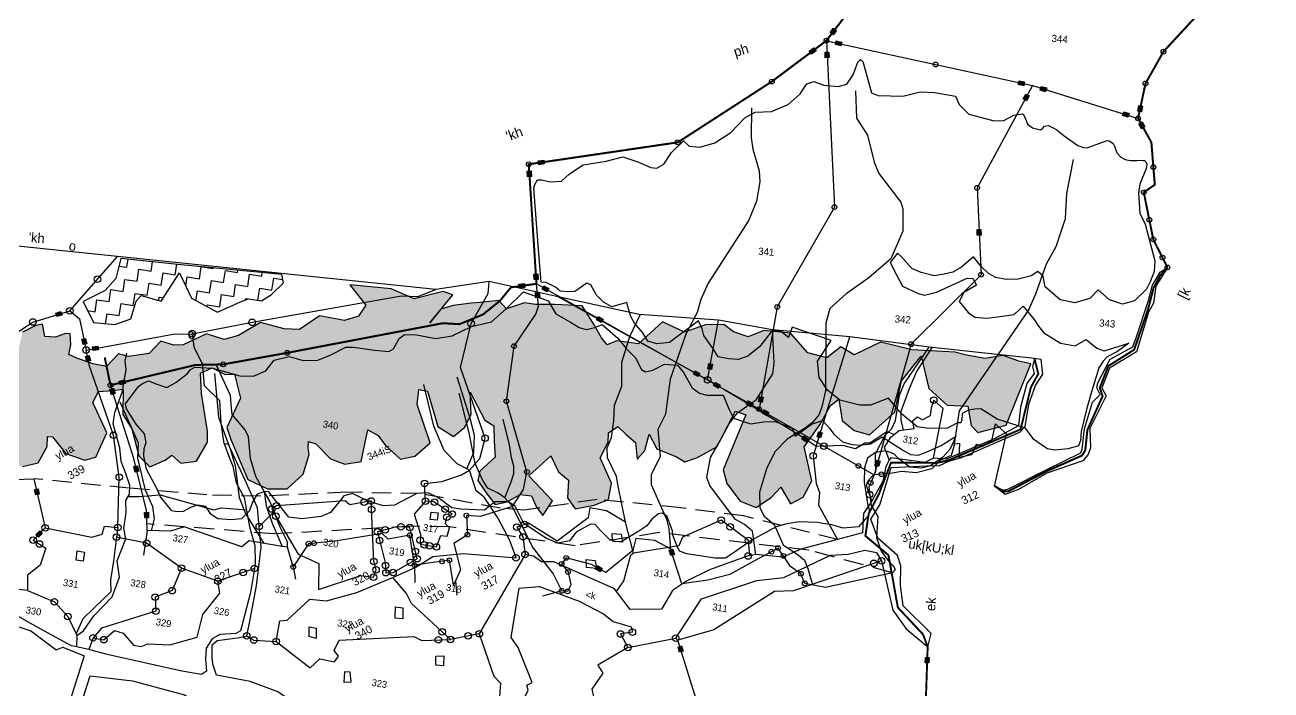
# Model space of a CAD drawing. Header units: metres. Extents: x 317818 to 324787, y 1863824 to 1868617.
# Drawn here: x 322096 to 323773, y 1865252 to 1866147 of the extents above; entities that cross this region are included whole.
import ezdxf

# ---------------------------------------------------------------- set-up
doc = ezdxf.new("R2010")
doc.units = ezdxf.units.M
for name, pattern in [('DASHDOT', [1, 0.5, -0.25, 0, -0.25]), ('DASHED', [0.75, 0.5, -0.25]), ('DIVIDE', [1.25, 0.5, -0.25, 0, -0.25, 0, -0.25])]:
    doc.linetypes.add(name, pattern=pattern)
for name, color, linetype in [('LINE_FOOTPATH', 1, 'DASHED'), ('LINE_WATER', 4, 'Continuous'), ('OFF', 1, 'Continuous'), ('OTHERS', 1, 'Continuous'), ('POLY_HATCH', 12, 'Continuous'), ('POLY_PARCEL', 6, 'Continuous'), ('POLY_WATER', 4, 'Continuous'), ('SYM_STONE', 1, 'Continuous'), ('TEXT_MAPIN', 7, 'Continuous'), ('TEXT_MAPOUT', 7, 'Continuous'), ('TEXT_PARCEL', 7, 'Continuous'), ('V_BOUND_LINE', 7, 'Continuous'), ('V_BOUND_STREAM_LINE', 7, 'DASHDOT'), ('V_DIVIDE_LINE', 7, 'DIVIDE')]:
    doc.layers.add(name, color=color, linetype=linetype)
doc.styles.add('TEXT_MAP', font='')
doc.styles.get('TEXT_MAP').set_extended_font_data('Kruti Dev 050')
pattern_1 = [(0, (0, 0), (3.175, 3.175), [3.175, -3.175]), (90, (3.175, 0), (-3.175, 3.175), [3.175, -3.175])]

# ---------------------------------------------------------------- blocks, each defined once
blk = doc.blocks.new('STONESQUAREFILLED')
blk.add_hatch(color=256).paths.add_polyline_path([(0.7, -0.48), (0.7, 0.48), (-0.7, 0.48), (-0.7, -0.48)])
blk.add_lwpolyline([(-0.7, 0.48), (0.7, 0.48), (0.7, -0.48), (-0.7, -0.48)], close=True)
blk = doc.blocks.new('STONE')
blk.add_circle((0, 0), 0.851)
blk = doc.blocks.new('222')
at = {"layer": 'LINE_FOOTPATH', "ltscale": 10}
blk.add_lwpolyline([(431.09, 51.97), (409.82, 56.07), (372.23, 57.69), (351.48, 52.87), (319.93, 55.25), (310.42, 54.74), (276.28, 50.28), (244.39, 50.49)], dxfattribs=at)
at = {"layer": 'LINE_WATER'}
for points in [[(413, 171.37), (413.78, 164.59), (416.79, 160.54), (419.01, 153.96), (420.31, 151.16), (426.32, 144.44), (426.98, 142.81), (427.37, 137.27), (424.89, 130.16), (419.79, 125.01), (414.44, 120.65), (410.65, 116.67), (409.86, 112.95), (411.03, 96.05), (410.39, 92.02), (409.91, 90.07), (408.38, 87.93), (406.67, 86.36), (402.37, 83.36), (399.51, 79.98), (397.79, 75.55), (396.46, 69.6), (396.84, 65.84), (397.99, 63.79), (400.75, 61.84), (403.33, 56.93), (407.34, 54.6), (408.96, 53.5), (409.91, 51.45), (411.35, 47.48)], [(387.39, 165.21), (387.84, 157.75), (388.49, 154.95), (390.5, 149.63), (390.81, 146.93), (390.35, 142.07), (388.8, 137.21), (379.84, 120.78), (378.29, 116.54), (377.67, 113.22), (375.2, 107.59), (372.11, 96.1), (371.65, 88.62), (371.65, 87.31), (369.95, 83.37), (371.03, 76.66), (369.18, 71.96), (369.33, 69.57), (373.81, 61.16), (374.58, 58.93), (375.37, 53.86)], [(444.18, 85.17), (444.8, 93.56), (460.16, 119.8), (461.72, 124.09), (463.8, 131.75), (465.89, 136.3), (467.71, 143.45), (467.56, 149.64), (468.59, 158.24)], [(335.22, 61.53), (337.58, 65.92), (338.15, 70.39), (331.72, 87.61), (332.62, 101.5), (337.5, 109.82), (337.99, 111.9), (337.06, 117.43)], [(273.06, 60.65), (270.71, 64.27), (268.98, 68.65), (268.16, 74), (267.14, 75.68), (263.67, 79.3), (263.36, 80.88), (262.85, 83.99), (258.75, 91.44)], [(258.46, 89.13), (260.3, 78.33), (263.87, 70.43), (265.3, 66.51), (266.94, 58.72), (268.77, 54.89), (273.9, 47.74)], [(333.12, 63.56), (331.33, 64.59), (328.7, 65.62), (327.32, 67.45), (325.11, 71.55), (323.04, 79.09), (319.8, 88.74)], [(335.22, 61.53), (333.12, 63.56), (334.37, 67.62), (334.92, 69.79), (334.78, 71.62), (334.02, 73.58), (333.33, 76.79), (331.26, 83.09)], [(245.71, 48.84), (246.19, 51.86), (245.56, 54.78), (243.42, 58.82), (240.97, 66.68), (240.82, 70.41), (235.47, 80.25)]]:
    blk.add_lwpolyline(points, dxfattribs=at)
at = {"layer": 'OFF'}
blk.add_lwpolyline([(457.71, 73.57), (454.9, 75.45)], dxfattribs=at)
at = {"layer": 'POLY_HATCH'}
for points in [[(445.35, 90.58), (444.56, 90.52), (441.94, 88.95), (436.87, 88.6), (434.59, 88.78), (432.84, 90), (430.4, 91.75), (426.9, 95.42), (422.53, 93.32), (419.9, 93.15), (414.83, 94.02), (411.51, 96.29), (409.23, 99.26), (408.53, 103.28), (411.51, 108.7), (401.54, 111.33), (400.84, 108.7), (398.74, 110.1), (396.64, 110.1), (393.84, 105.91), (391.04, 103.28), (388.77, 102.24), (386.32, 102.24), (383.7, 102.59), (382.3, 104.51), (379.68, 107.65), (379.15, 109.23), (378.1, 111.15), (371.28, 105.21), (368.13, 104.68), (365.86, 105.21), (364.46, 107.13), (362.19, 109.4), (361.14, 110.98), (360.26, 113.42), (359.91, 114.47), (356.24, 113.07), (354.14, 114.12), (352.22, 115.7), (350.64, 118.14), (349.59, 118.49), (346.79, 116.22), (345.05, 116.04), (343.12, 116.04), (341.9, 116.92), (339.45, 117.97), (338.21, 117.95), (336.94, 126.09), (334.61, 141.22), (334.82, 142.17), (335.45, 143.34), (336.51, 143.44), (338.63, 143.13), (341.39, 143.44), (343.3, 145.45), (346.48, 147.89), (352.2, 149.26), (356.23, 150.64), (360.04, 149.68), (363.43, 148.52), (364.92, 148.42), (366.61, 149.58), (368.31, 152.65), (371.06, 155.71), (372.55, 154.55), (375.3, 154.44), (378.91, 155.82), (382.72, 158.68), (385.9, 162.59), (388.44, 164.18), (392.47, 164.71), (396.5, 166.72), (399.25, 169.57), (400.74, 172.22), (402.43, 172.96), (404.98, 172.22), (408.58, 172.11), (410.7, 172.85), (412.18, 175.28), (413.03, 178.56), (413.67, 179.3), (414.3, 178.78), (415.57, 175.28), (417.06, 171.16), (418.75, 170.63), (424.9, 170.95), (429.14, 172.32), (432.74, 172.43), (438.04, 171.9), (439.1, 169.89), (441.64, 167.67), (447.79, 166.5), (450.33, 166.61), (452.88, 168.2), (455, 168.73), (455.31, 168.56), (455.91, 167.5), (456.52, 166.24), (457.83, 165.39), (459.85, 165.03), (460.35, 165.54), (460.75, 166.04), (461.06, 166.14), (461.76, 166.24), (462.57, 165.94), (463.88, 165.33), (465.8, 164.03), (469.43, 161.81), (470.84, 161.41), (471.75, 161.41), (473.36, 162.11), (476.39, 163.52), (476.79, 163.62), (477.29, 163.52), (478.2, 163.02), (478.61, 162.31), (479.31, 160.7), (480.32, 159.7), (481.33, 159.29), (481.83, 159.19), (482.84, 159.09), (483.35, 159.09), (484.45, 159.19), (485.26, 159.29), (485.97, 159.29), (486.27, 159.29), (486.67, 158.99), (486.98, 158.49), (486.88, 157.38), (485.58, 153.38), (485.39, 151.1), (486.15, 146.15), (487.68, 143.49), (490.73, 134.54), (490.73, 131.88), (489.96, 129.21), (489.2, 127.31), (486.42, 124.14), (483.44, 123.09), (480.12, 123.96), (477.15, 126.24), (475.22, 123.96), (471.55, 122.57), (467.88, 123.09), (463.86, 126.06), (463.16, 128.68), (461.76, 129.73), (460.18, 128.51), (457.03, 127.46), (454.06, 127.11), (451.44, 127.46), (449.51, 128.33), (447.59, 129.91), (445.49, 132.18), (442.69, 129.38), (440.59, 127.98), (438.5, 127.29), (436.05, 126.76), (432.72, 127.29), (430.28, 128.16), (427.65, 130.78), (426.43, 131.66), (424.85, 129.21), (426.6, 126.24), (428.35, 123.61), (432.37, 122.04), (433.95, 121.69), (436.92, 122.74), (444.27, 126.76), (445.67, 126.76), (446.72, 125.19), (443.74, 123.09), (442.69, 120.82), (445.14, 118.2), (446.89, 117.15), (449.86, 117.15), (452.66, 117.67), (456.69, 118.55), (458.78, 120.82), (461.76, 117.67), (462.98, 116.1), (464.38, 114.53), (468.75, 112.25), (472.43, 111.9), (475.05, 113.65), (477.85, 111.73), (479.77, 111.2), (485.77, 113.5), (483.1, 111.21), (480.62, 109.69), (479.67, 108.55), (478.72, 106.84), (477.38, 100.94), (476.43, 96.18), (475.48, 90.66), (475.48, 88.38), (475.09, 87.05), (472.62, 86.1), (469.18, 85.53), (467.47, 85.72), (466.71, 86.1), (463.85, 87.81), (461.56, 90.47), (454.32, 92.18), (450.12, 94.47), (448.6, 94.28), (447.07, 93.9), (445.55, 92.95), (445.55, 91.23)], [(444.29, 87.05), (443.83, 85.53), (443.15, 83.72), (441.44, 81.62), (438.58, 79.34), (436.29, 78.58), (433.43, 78.58), (430.57, 80.48), (429.24, 81.62), (427.14, 82.19), (424.66, 81.62), (422.76, 80.1), (422.19, 77.63), (422.38, 74.01), (423.71, 68.3), (424.28, 66.78), (423.9, 65.64), (421.8, 62.78), (417.99, 62.21), (415.13, 62.78), (412.84, 62.97), (411.51, 63.16), (406.94, 62.97), (403.89, 62.21), (401.22, 61.26), (395.31, 57.46), (391.3, 54.22), (389.21, 52.51), (386.54, 52.32), (379.48, 52.89), (377.58, 53.46), (376.82, 54.79), (375.67, 57.27), (375.48, 58.41), (374.72, 60.12), (373.77, 62.02), (372.62, 62.59), (371.67, 62.4), (370.14, 60.88), (369, 59.17), (367.09, 57.65), (363.09, 54.79), (361.42, 54.58), (359.9, 55.15), (357.42, 57.24), (356.09, 58.57), (354.94, 58.57), (351.51, 56.29), (349.99, 54), (347.13, 53.24), (344.27, 54.19), (338.36, 57.45), (335.85, 61.6), (334.1, 62.61), (330.73, 62.38), (328.25, 60.09), (322.34, 59.9), (320.06, 60.09), (316.44, 62.38), (313.96, 63.33), (311.1, 62.95), (305.76, 59.71), (302.9, 59.33), (298.71, 60.28), (295.09, 61.81), (292.99, 61.04), (292.23, 59.9), (289.94, 56.67), (287.65, 55.53), (282.89, 54.58), (282.31, 54.58), (279.64, 54.77), (275.72, 58.95), (274.19, 60.66), (273.24, 60.66), (271.33, 59.9), (270.38, 58), (269.62, 55.52), (267.9, 53.43), (265.42, 53.05), (261.99, 53.05), (260.27, 54), (258.75, 55.9), (256.65, 56.09), (254.94, 55.33), (253.22, 54.19), (251.7, 54), (250.36, 54.19), (247.31, 57.43), (246.36, 59.33), (243.31, 64.09), (242.36, 67.32), (242.36, 69.22), (242.74, 70.75), (242.17, 72.84), (239.88, 75.12), (238.35, 77.22), (237.21, 78.74), (236.9, 79.97), (239.02, 83.36), (239.86, 84.63), (240.71, 85.37), (242.2, 86.11), (244.53, 85.37), (246.86, 84.84), (248.98, 86.21), (251.73, 88.65), (252.37, 89.6), (253.43, 90.34), (257.88, 90.45), (264.87, 89.07), (268.27, 89.18), (271.23, 90.76), (273.14, 93.62), (276.74, 94.78), (280.35, 94.04), (283.95, 94.36), (287.13, 95.95), (290.73, 98.17), (292.64, 98.27), (297.94, 97.96), (301.54, 97.85), (302.6, 98.59), (303.87, 101.24), (305.15, 102.4), (308.11, 102.5), (312.99, 101.98), (317.01, 102.93), (321.68, 105.57), (326.55, 107.16), (329.94, 110.65), (333.97, 115.2), (340.32, 113.42), (342.42, 110.28), (346.27, 108.53), (348.54, 107.31), (350.29, 106.96), (352.39, 107.65), (354.14, 108.53), (358.34, 105.38), (360.61, 102.94), (363.06, 100.84), (364.81, 98.04), (365.86, 97.52), (367.61, 98.04), (370.41, 99.79), (373.73, 99.79), (375.3, 98.04), (377.75, 94.37), (379.68, 93.15), (381.6, 92.8), (385.62, 93.15), (387.37, 89.65), (388.6, 87.55), (392.97, 86.5), (396.29, 87.2), (399.09, 87.55), (403.46, 86.15), (404.34, 84.23), (408.18, 87.55), (410.81, 88.6), (412.73, 86.85), (413.96, 85.46), (416.23, 83.71), (418.68, 83.18), (420.78, 83.18), (423.23, 83.71), (426.02, 85.63), (431.62, 82.66), (433.37, 81.78), (435.29, 81.78), (436.69, 82.31), (440.89, 84.58)]]:
    blk.add_lwpolyline(points, close=True, dxfattribs=at)
at = {"layer": 'POLY_PARCEL'}
for points in [[(404.84, 183.33), (409.9, 142.02), (397.48, 116.08), (394.83, 90.3)], [(404.84, 183.33), (457.04, 175.92)], [(457.04, 175.92), (445.09, 149.44), (447.67, 127.86), (431.53, 109.28), (424.75, 76.01)], [(457.04, 175.92), (483.94, 169.7)], [(394.83, 90.3), (337.06, 117.43)], [(394.83, 90.3), (424.75, 76.01)], [(454.9, 75.45), (456.91, 88.67), (453.91, 90.95), (453.32, 86.67), (451.39, 85.21), (449.54, 85.49), (448.71, 82.85), (445.6, 81.95), (445.48, 85.45), (444.18, 85.17), (443.59, 82.3), (441.02, 80.92), (438.94, 78.6), (435.11, 77.31), (431.48, 77.36), (429.28, 76.83), (424.75, 76.01)], [(244.58, 48.78), (244.05, 53.76), (239.94, 66.53), (232.78, 84.34)], [(424.75, 76.01), (423.61, 72.9), (424.51, 68.38), (426.44, 65.74), (426.48, 60.43), (427.86, 57.17), (430.27, 54.37), (431.25, 53.7), (431.69, 52.72), (431.09, 51.97), (414.66, 47.06), (409.42, 47.73), (408.28, 50.05), (405.56, 51.66), (402.13, 56.03), (396.34, 52.29), (390.62, 48.55), (385.23, 46.78), (378.8, 45.33), (375.37, 53.86), (371.24, 55.63), (366.47, 55.83), (365.96, 52.72), (359.61, 46.78), (355.95, 48.47), (349.52, 49.69), (348.46, 48.08), (350.23, 46.23), (351.14, 43.04), (350.44, 41.36), (349.01, 41.4)], [(349.01, 41.4), (346.57, 45.56), (340.93, 51.82), (335.22, 61.53), (327.3, 58.42), (323.87, 58.39), (324.46, 53.63), (321.27, 51.23), (323.36, 44.74), (322.31, 41.93)], [(278.56, 47.31), (270.16, 48.08), (268.46, 46.49), (253.73, 50.42), (250.39, 49.07), (244.58, 48.78)], [(311.81, 45.09), (310.13, 52.47), (304.79, 51.12), (303.2, 52.35), (292.11, 49.72), (285.01, 48.49), (281.66, 42.45)], [(244.58, 48.78), (244.13, 42.6)], [(279.84, 47.2), (278.56, 47.31)], [(281.66, 42.45), (279.84, 47.2)], [(322.31, 41.93), (321.9, 40.84), (320.44, 46.94), (311.81, 45.09)], [(311.81, 45.09), (312.23, 40.8)], [(281.66, 42.45), (282.47, 39.39)], [(322.31, 41.93), (322.97, 38.4)], [(349.01, 41.4), (344.34, 39.7)]]:
    blk.add_lwpolyline(points, dxfattribs=at)
at = {"layer": 'POLY_WATER'}
for points in [[(454.9, 75.45), (457.11, 74.61), (458.42, 75.05), (467.68, 80.57), (475.84, 85.33), (476.12, 86.26), (476.28, 91.35), (477.76, 98.18), (479.57, 100.2), (478.64, 101.79), (478.8, 103.05), (481.38, 109.23), (486.8, 112.67), (487.51, 115.03), (489.87, 124.49), (490.58, 128.37), (492.28, 131.81), (493.99, 133.11)], [(493.99, 133.11), (491.42, 128.18), (491.15, 123.91), (490.11, 121.64), (487.84, 111.53), (481.43, 106.92), (479.84, 101.9), (481.1, 99.99), (477.65, 91.51), (478.14, 86.75), (477.65, 85.06), (476.5, 83.36), (467.68, 79.59), (460.94, 75.05), (457.71, 73.57)], [(279.84, 47.2), (279.8, 48.53), (277.66, 52.09), (274.59, 58.36), (273.06, 60.65), (273.78, 57.14), (275.61, 52.91), (278.56, 47.31)]]:
    blk.add_lwpolyline(points, dxfattribs=at)
at = {"layer": 'V_BOUND_LINE', "const_width": 0.5}
for points in [[(404.84, 183.33), (421.39, 208.64), (438.47, 221.7), (452.73, 226.91)], [(513.5, 217.33), (508.07, 213.28), (501.63, 213.49), (498.45, 208.33), (496.68, 196.39), (489.03, 186.79), (485.14, 178.52), (483.94, 169.7)], [(337.06, 117.43), (332.95, 147.07), (369.69, 155.27), (391.99, 172.14), (404.84, 183.33)], [(483.94, 169.7), (487.69, 163.97), (489.32, 153.45), (486.7, 151.4), (489.95, 139.82), (493.99, 133.11)], [(232.78, 84.34), (253.61, 90.95), (260.48, 91.6), (276.22, 95.65), (314.47, 105.89), (318.63, 105.95), (324.33, 108.82), (328.26, 112.51), (330.78, 116.08), (337.06, 117.43)]]:
    blk.add_lwpolyline(points, dxfattribs=at)
at = {"layer": 'V_BOUND_STREAM_LINE', "ltscale": 10, "const_width": 0.5}
blk.add_lwpolyline([(493.99, 133.11), (492.34, 130.97), (490.92, 127.76), (489.92, 122.29), (487.22, 112), (481.07, 107.45), (479.36, 101.87), (480.2, 99.86), (477.04, 91.2), (476.86, 86.03), (476.17, 84.68), (467.58, 80.07), (458.52, 74.45), (457.42, 74.27), (454.9, 75.45)], dxfattribs=at)
at = {"layer": 'V_DIVIDE_LINE', "ltscale": 10, "const_width": 0.5}
blk.add_lwpolyline([(232.78, 84.34), (230.84, 91.16)], dxfattribs=at)
at = {"layer": 'SYM_STONE', "xscale": 0.7, "yscale": 0.7, "zscale": 0.7}
for p in [(489.03, 186.79), (404.84, 183.33), (432.49, 179.41), (485.14, 178.52), (391.99, 172.14), (483.94, 169.7), (369.69, 155.27), (488.64, 157.86), (445.09, 149.44), (486.7, 151.4), (332.95, 147.07), (488.6, 144.64), (409.9, 142.02), (489.95, 139.82), (492.57, 135.47), (493.99, 133.11), (447.67, 127.86), (397.48, 116.08), (431.53, 109.28), (332.62, 101.5), (276.22, 95.65), (260.48, 91.6), (394.83, 90.3), (331.72, 87.61), (232.78, 84.34), (420.64, 77.97), (426.52, 76.33), (424, 73.97), (338.15, 70.39), (323.87, 58.39), (402.13, 56.03), (310.13, 52.47), (324.46, 53.63), (400.54, 55), (403.59, 54.17), (349.52, 49.69), (408.28, 50.05), (285.01, 48.49), (286.38, 48.72), (318.6, 46.54), (320.44, 46.94), (348.46, 48.08), (350.23, 46.23), (409.42, 47.73), (311.81, 45.09), (281.66, 42.45), (349.01, 41.4), (350.44, 41.36)]:
    blk.add_blockref('STONE', p, dxfattribs=at)
at = {"layer": 'SYM_STONE'}
for p, rotation in [((406.41, 185.74), 56.81694895264652), ((401.62, 180.53), 41.04187202752207), ((407.92, 182.9), 351.9189960368765), ((405.27, 179.79), 276.9772869909652), ((454.23, 176.32), 351.9189960368758), ((459.81, 175.28), 346.9711215032885), ((455.66, 172.87), 65.70779427826004), ((484.28, 172.16), 82.24144245847637), ((480.81, 170.42), 346.9711215032901), ((485.02, 168.05), 303.2450558358706), ((336.01, 147.76), 12.58426507397007), ((333.28, 144.71), 277.890374233381), ((446.41, 138.38), 276.8192059536106), ((336.82, 119.19), 97.89037423338064), ((333.48, 116.66), 12.11005441614578), ((337.53, 114.66), 279.502125174119), ((339.39, 116.34), 334.8453100411919), ((353.49, 109.72), 334.8453100411921), ((395.08, 92.73), 84.13341697287906), ((392.39, 91.45), 154.8453100411929), ((396.51, 89.5), 334.4601483263436), ((235.68, 85.26), 17.62686390813781), ((233.4, 82.79), 291.9021907905694), ((425.35, 78.97), 78.48392805213355), ((240.76, 63.97), 287.8320431445287), ((244.17, 52.64), 276.0549372013006), ((375.72, 53.01), 291.8827149305394), ((357.84, 47.6), 335.2252290198313)]:
    blk.add_blockref('STONESQUAREFILLED', p, dxfattribs=dict(at, rotation=rotation))
at = {"layer": 'TEXT_MAPOUT', "ltscale": 10, "style": 'TEXT_MAP'}
for s, height, rotation, p in [('ph', 2.5, 21.0093, (382.46, 177.58)), ('[k', 2.5, 67.6768, (499.24, 125.32)), ('ylua', 2, 33.1399, (446.29, 74.5)), ('ylua', 2, 33.1399, (221.04, 64.66)), ('ylua', 2, 33.1399, (433.39, 64.27)), ('339', 2, 33.1399, (224.52, 60.01)), ('ylua', 2, 33.1399, (327.54, 43.13)), ('ylua', 2, 33.1399, (293.54, 40.42)), ('317', 2, 33.1399, (329.64, 40.09)), ('ylua', 2, 33.1399, (259.36, 38.99)), ('327', 2, 33.1399, (263.03, 36.86)), ('320', 2, 33.1399, (297.39, 38.7)), ('ylua', 2, 33.1399, (313.7, 37.12)), ('319', 2, 33.1399, (316.39, 35.46)), ('ylua', 2, 33.1399, (296.35, 27.02)), ('340', 2, 33.1399, (299.04, 25.36))]:
    blk.add_text(s, height=height, rotation=rotation, dxfattribs=at).set_placement(p)
at = {"layer": 'TEXT_MAPOUT', "style": 'TEXT_MAP'}
for s, height, rotation, p in [("'kh", 2.5, 24.9599, (327.43, 152.38)), ('o', 2.5, 24.9599, (251.61, 96.96)), ('312', 2, 28.4666, (447.57, 70.25)), ('313', 2, 26.5374, (433.2, 59.64))]:
    blk.add_text(s, height=height, rotation=rotation, dxfattribs=at).set_placement(p)
at = {"layer": 'TEXT_PARCEL', "ltscale": 10, "style": 'TEXT_MAP'}
for s, p in [('344', (460.93, 187.17)), ('341', (391.73, 128.75)), ('343', (478, 117.13)), ('342', (426.99, 114.4))]:
    blk.add_text(s, height=1.8, dxfattribs=at).set_placement(p)
at = {"layer": 'TEXT_PARCEL', "style": 'TEXT_MAP'}
blk.add_text('344iS', height=1.8, rotation=24.977, dxfattribs=at).set_placement((298.55, 70.32))
blk = doc.blocks.new('248')
at = {"layer": 'POLY_HATCH'}
h = blk.add_hatch(dxfattribs=at)
h.set_pattern_fill('ZIGZAG', color=256, style=0)
h.set_pattern_definition(pattern_1)
h.paths.add_polyline_path([(355.85, 539.03), (358.16, 538.92), (362.29, 530.35), (366.7, 528.36), (369.23, 531.28), (370.28, 534.83), (369.19, 540.44), (374.03, 533.89), (376.56, 532.76), (377.3, 528.91), (378.2, 524.82), (374.81, 520.57), (374.69, 518.12), (377.3, 515.28), (380.15, 512.67), (383.07, 513.8), (386.15, 516.25), (389.08, 516.37), (390.83, 513.68), (392.74, 511.77), (394.66, 515.94), (387.61, 521.35), (392.36, 527.4), (395.05, 523.57), (397.89, 521.9), (398.4, 517.34), (400.78, 514.81), (405.5, 516.48), (408.97, 518.55), (409.08, 522.87), (405.11, 528.87), (406.51, 533.23), (406.2, 535.65), (408.34, 537.63), (410.96, 535.88), (413.57, 534.21), (414.62, 530.04), (416.3, 532.57), (416.73, 536.97), (419.26, 533.5), (424.6, 532.22), (426.98, 531.25), (429.91, 532.76), (434.55, 536.46), (437.9, 546.36), (440.67, 545.77), (437.08, 530.82), (438.6, 527.43), (442.78, 523.42), (447.1, 522.52), (450.65, 525.75), (452.64, 528.67), (455.72, 524.82), (458.72, 527.04), (460.32, 531.6), (456.97, 540.01), (460.09, 546.24), (462.04, 551.62), (463.91, 553.56), (465.59, 548.23), (469.14, 546.16), (473.23, 545.66), (478.77, 552.51), (479.24, 560.85), (483.21, 567.93), (486.49, 559.99), (491.87, 556.48), (497.25, 557.03), (498.85, 552.24), (500.84, 550.72), (507.86, 553.68), (511.64, 570.39), (508.48, 570.58), (504.23, 571.48), (499.75, 569.96), (494.8, 570), (491.71, 570.35), (480.56, 569.18), (476.31, 569.53), (472.3, 569.88), (465.98, 565.6), (462.27, 567.04), (459.11, 563.65), (454.08, 564.16), (448.86, 568.52), (441.88, 568.17), (438.1, 565.87), (434.16, 566.53), (431.39, 568.05), (426.75, 567.23), (421.64, 564.47), (415.6, 566.22), (410.33, 559.64), (404.68, 559.52), (402.3, 558.08), (400.62, 559.68), (398.24, 562.68), (394.38, 567.08), (387.17, 566.26), (382.45, 565.52), (379.45, 565.56), (375.12, 563.26), (372.74, 565.09), (368.1, 563.81), (365.8, 563.3), (361.31, 561.94), (358.34, 560.55), (356.01, 556.56), (358.23, 560.5), (358.34, 560.55), (360.73, 564.62), (358.19, 565.13), (351.06, 562.05), (344.7, 563.73), (333.98, 563.07), (338.89, 558.47), (337.45, 555.39), (334.06, 553.72), (327.47, 553.91), (322.9, 549.59), (318.89, 549.08), (312.61, 549.75), (307.5, 545.58), (303.95, 543.98), (299.23, 544.64), (293.66, 540.94), (291.36, 540.44), (287.81, 540.94), (285.35, 537.32), (280.16, 535.72), (277.47, 536), (274.94, 532.3), (271.31, 532.41), (267.03, 533.19), (264.79, 533.79), (264.87, 536.46), (264.3, 539.13), (263.12, 539.02), (260.64, 537.66), (257.95, 537.42), (256.86, 540.51), (255.19, 539.91), (252.04, 537.66), (251.62, 532.43), (250.17, 527.83), (247.48, 525.94), (244.25, 527.34), (241.71, 533.48), (239.12, 538.2), (236.41, 537.93), (235.18, 538.75), (234.76, 542.29), (230.68, 539.64), (230.17, 537.13), (228.05, 535.01), (223.4, 536.24), (221.91, 535.24), (220.15, 532.28), (217.81, 529.05), (214.53, 527.83), (211.66, 529.81), (209.23, 532.95), (207.47, 534.12), (202.46, 526.18), (199.32, 526.56), (195.54, 528.58), (194.8, 536.86), (198.01, 542.02), (205.49, 543.89), (201.03, 549.99), (202.73, 554.35), (205.64, 556.56), (190.9, 556.17), (179.67, 553.68), (177.14, 547.1), (178.27, 544.1), (182.6, 542.03), (186.93, 540.59), (185.48, 536.11), (184.98, 532.49), (186.03, 526.14), (187.71, 523.3), (191.65, 522.33), (195.66, 521.51), (196.17, 517.34), (197.3, 515.82), (200.77, 513.76), (204.24, 512.39), (205.92, 516.95), (208.61, 517.22), (213.17, 517.18), (216.25, 515.51), (219.25, 514.22), (223.04, 515.9), (227.75, 518.66), (228.14, 525.52), (228.03, 529.22), (230.02, 532.76), (232.16, 536.07), (233.68, 537.98), (235.05, 535.61), (235.01, 529.65), (234.97, 524.31), (237.43, 517.81), (233.84, 512.04), (234.97, 507.88), (239.92, 504.41), (242.89, 508.69), (246.9, 508.27), (249.9, 507.6), (253.37, 506.86), (253.65, 503.48), (257.43, 503.2), (261.29, 504.8), (262.97, 509.36), (262.69, 511.97), (263.98, 512.08), (268, 508.3), (273.18, 507.41), (275.88, 508.62), (277.71, 515.28), (272.87, 522.52), (273.93, 525.52), (277.55, 526.34), (280.09, 527.16), (281.06, 520.65), (283.91, 517.34), (286.83, 510.68), (290.07, 508.3), (293.77, 510.68), (295.3, 512.2), (297.91, 510.52), (301.85, 511.65), (303.91, 516.99), (303.48, 519.76), (300.33, 529.22), (299.27, 534.4), (302.04, 536.23), (305.67, 535.02), (308.05, 535.45), (310.58, 529.57), (308.24, 521.47), (309.76, 518.63), (315.77, 509.04), (321.11, 507.45), (326.22, 508.27), (329.73, 512.63), (330.43, 517.92), (329.92, 519.6), (329.73, 521.27), (331.72, 520.92), (336.05, 517.69), (339.98, 516.87), (344, 518.24), (344.47, 526.65), (347.31, 525.6), (349.62, 523.3), (354.02, 520.46), (357.57, 521.82), (360.96, 525.83), (356.05, 535.1)])
h.paths.add_polyline_path([(451.17, 424.83), (454.54, 418.86), (458.91, 414.8), (463.28, 414.44), (467.65, 414.6), (470.41, 417.15), (471.87, 413.99), (474.83, 411.63), (479.91, 410.38), (481.06, 408.12), (481.31, 402.35), (484.08, 398.19), (488.45, 396.33), (491.01, 394.87), (491.86, 390.01), (495.33, 385.94), (499, 384.59), (502.87, 387.25), (506.33, 390.21), (510.2, 386.75), (514.97, 383.79), (519.24, 385.14), (522.11, 389.41), (526.18, 388.95), (530.75, 389.41), (531, 398.39), (526.73, 400.04), (523.36, 396.38), (519.6, 393.92), (515.73, 392.67), (511.36, 394.32), (506.78, 396.08), (501.91, 394.62), (497.14, 396.58), (494.68, 400.75), (489.4, 404.41), (486.64, 410.68), (485.89, 414.55), (480.91, 418.91), (474.93, 426.59), (468.95, 426.64), (464.38, 430.2), (462.62, 434.77), (459.46, 437.63), (460.01, 440.09), (465.19, 438.23), (468.05, 436.37), (471.21, 438.63), (473.27, 439.18), (475.94, 438.33), (479.5, 438.88), (481.16, 440.44), (481.51, 443.4), (484.88, 444.55), (488.55, 444.9), (489.4, 448.06), (492.17, 450.52), (495.63, 450.57), (500.81, 449.02), (499.5, 457.05), (498.39, 469.19), (495.43, 471.75), (488.95, 471.6), (482.97, 468.24), (482.02, 460.86), (483.37, 456.29), (484.13, 452.03), (481.16, 453.48), (477.6, 452.13), (473.93, 448.97), (473.27, 446.71), (469.81, 446.86), (466.64, 444.8), (461.87, 447.46), (458.1, 446.51), (454.96, 443.19), (450.87, 445.2), (445.54, 458.35), (441.57, 457.1), (438.81, 452.13), (437.35, 446.96), (430.47, 444.4), (427.31, 441.04), (424.14, 440.39), (422.58, 437.63), (423.03, 431.05), (425.09, 429.2), (428.26, 428.85), (432.33, 429), (434.39, 429.85), (436.45, 432.31), (438.81, 433.56), (438.56, 429.4), (441.42, 426.94), (445.09, 427.29), (448.26, 427.64), (450.82, 430.4)])
h.paths.add_polyline_path([(454.04, 391.99), (454.04, 396.08), (456.58, 397.8), (460.09, 396.9), (464.76, 398.61), (464.02, 399.51), (460.42, 399.27), (457.89, 400.98), (456.33, 403.35), (453.63, 402.78), (450.93, 402.7), (448.07, 405.88), (447.01, 408.42), (442.67, 406.21), (440.05, 406.05), (436.37, 405.31), (433.26, 405.56), (430.56, 405.56), (429.83, 401.47), (430.73, 397.47), (432.93, 393.87), (436.94, 389.13), (441.36, 386.44), (443.98, 386.03), (449.21, 387.34)], flags=17)
h.paths.add_polyline_path([(481.09, 349.01), (488.2, 349.32), (494.23, 350.61), (495.89, 353.6), (501.03, 354.18), (502.5, 349.94), (505.41, 348.29), (509.65, 347.09), (511.13, 345.97), (514.57, 344.68), (517.56, 346.69), (519.57, 350.84), (520.33, 357.49), (516.27, 358.16), (512.83, 353.2), (509.29, 353.78), (505.59, 357.04), (503.57, 362.98), (502.35, 367.93), (505.63, 367.17), (509.25, 368.74), (510.37, 367.08), (512.38, 365.17), (516.98, 365.39), (520.69, 368.56), (522.17, 372.98), (525.16, 373.74), (527.89, 372.26), (530.57, 372.44), (532.44, 376.9), (528.68, 376.34), (525.62, 375.77), (521.2, 374.38), (519.44, 372.21), (515.3, 369.22), (512.28, 368.43), (509.7, 370.4), (507.31, 369.69), (502.4, 369.81), (502.63, 378.61), (499.86, 380.07), (499.55, 381.37), (495.62, 383.51), (493.16, 382.22), (486.01, 386.23), (482.97, 394), (475.64, 390.61), (471.53, 384.72), (464.2, 381.86), (461.16, 379), (464.04, 371.45), (461.79, 369.27), (458.93, 362.67), (461.25, 354.1), (469.52, 351.37), (476.13, 349.85)])
h.paths.add_polyline_path([(332.51, 524.71), (337.76, 524.71), (337.76, 527.7), (332.51, 527.7)], flags=24)
h.paths.add_polyline_path([(244.2, 514.94), (249.62, 514.94), (249.62, 517.93), (244.2, 517.93)], flags=24)
h = blk.add_hatch(dxfattribs=at)
h.set_pattern_fill('ZIGZAG', color=256, style=0)
h.set_pattern_definition(pattern_1)
h.paths.add_polyline_path([(280.91, 551.81), (286.25, 551.23), (289.87, 559.21), (293.97, 553.25), (301.18, 550.64), (306.68, 554.26), (308.59, 555.39), (311.99, 555.35), (314.29, 557.42), (316.9, 560.88), (316.16, 562.95), (289.91, 561.35), (274.2, 560.53), (273.77, 555.2), (271.55, 551.65), (266.28, 547.95), (269.83, 543.01), (275.33, 543.36), (279.27, 545.42), (279.85, 550.21)])
at = {"layer": 'LINE_FOOTPATH', "ltscale": 10}
blk.add_lwpolyline([(469.28, 517.6), (444.19, 519.81), (427.84, 519.36), (406.01, 518.1), (387.77, 512.36), (381.62, 511.95), (360.41, 512.4), (341.55, 509.8), (319.71, 505.31), (305.88, 503.43), (285.66, 501.99), (260.86, 500.55)], dxfattribs=at)
at = {"layer": 'LINE_WATER'}
for points in [[(476.45, 528.79), (474.53, 532.58), (474.62, 533.76), (476.32, 536.42), (475.49, 541.08), (477.26, 546.25), (478.7, 548.25), (479.27, 550.43), (479.27, 557.1), (480.05, 560.15), (484.94, 570.53)], [(485.61, 570.57), (482.65, 563.79), (481.49, 559.06), (480.32, 552.96), (480.62, 550.74), (481.66, 548.22)], [(414.23, 513.39), (410.88, 522.36), (410.11, 524.74), (407, 529.14), (406.55, 531.74), (407.24, 534.53), (407.12, 538.9), (406.62, 542.98), (407.75, 548.12), (406.81, 554.3), (407.78, 561.12), (409.53, 567.16)], [(448.9, 510.38), (447.15, 516.28), (444.82, 517.65), (442.31, 518.58), (438.58, 522.09), (434.32, 526.24), (433.23, 528.12), (433.39, 533.41), (434.98, 537.59), (436.88, 542.98), (438.52, 545.99), (441.15, 548.55), (442.76, 550.07), (445.94, 557.36), (445.88, 560.17), (444.09, 568.64)], [(308.17, 517.32), (306.59, 522.39), (305.36, 528.08), (300.85, 531.28), (299.38, 536.86), (296.7, 540.54), (295.57, 544.14)], [(371.37, 520.68), (372.53, 525.14), (372.02, 529.63), (370.06, 534.03), (365.19, 543.73)], [(362.13, 510.68), (361.15, 515.21), (365.51, 516.43), (370.3, 518.87), (372.14, 520.43), (368.75, 521.53), (364.87, 524.39), (361.2, 530.24), (356.95, 540.49)], [(278.23, 462.18), (279.72, 463.63), (281.77, 467.88), (285.72, 473.46), (286.79, 478.84), (285.56, 482.88), (286.86, 488.87), (285.97, 491.48), (285.87, 495.63), (285.36, 498.71), (286, 500.52), (285.72, 502.7), (284.23, 505.67), (282.54, 508.49), (281.62, 511.97), (278.95, 517.86), (278.95, 520.83), (280.03, 526.31), (280.13, 532.2), (279.49, 534.43), (279.62, 536.5)], [(414.7, 495.33), (416.18, 498.32), (416.93, 505.25), (417.5, 505.79)], [(285.75, 499.82), (288.54, 500.24), (293.87, 501.57), (308.28, 499.93), (310.15, 500.73), (316.6, 501.18)]]:
    blk.add_lwpolyline(points, dxfattribs=at)
at = {"layer": 'OFF'}
for points in [[(369.51, 569.53), (356.18, 565.33)], [(387.86, 568.43), (369.51, 569.53)], [(464.14, 570.03), (444.09, 568.64), (429.89, 568.94)], [(512.36, 571.98), (484.94, 570.53), (464.14, 570.03)], [(514.17, 571.95), (512.36, 571.98)], [(429.89, 568.94), (409.29, 567.14), (387.86, 568.43)], [(356.18, 565.33), (273.3, 560.91)], [(273.3, 560.91), (208.59, 557.4)], [(496.7, 493.78), (497.04, 497.27)]]:
    blk.add_lwpolyline(points, dxfattribs=at)
at = {"layer": 'OTHERS'}
for points in [[(364, 508.09), (365.81, 508.24), (365.88, 506.34), (364.03, 506.15)], [(411.29, 510), (413.59, 510.15), (414.28, 508.16), (411.68, 508)], [(405.69, 502.24), (407.99, 502.39), (408.68, 500.4), (406.08, 500.25)], [(274.92, 483.81), (276.78, 483.81), (276.88, 481.47), (275.05, 481.44)], [(358.73, 482.41), (360.62, 482.41), (361.08, 479.65), (359.06, 479.48)], [(337.45, 473.76), (339.24, 473.76), (339.65, 471.1), (337.82, 471.28)], [(371.06, 471.44), (373.07, 471.77), (373.41, 469.26), (371.43, 469.09)], [(348.37, 463.82), (349.65, 463.91), (350.34, 461.3), (348.64, 460.98)]]:
    blk.add_lwpolyline(points, close=True, dxfattribs=at)
at = {"layer": 'POLY_HATCH'}
for points in [[(257.43, 503.2), (261.29, 504.8), (262.97, 509.36), (262.69, 511.97), (263.98, 512.08), (268, 508.3), (273.18, 507.41), (275.88, 508.62), (277.71, 515.28), (272.87, 522.52), (273.93, 525.52), (277.55, 526.34), (280.09, 527.16), (281.06, 520.65), (283.91, 517.34), (286.83, 510.68), (290.07, 508.3), (293.77, 510.68), (295.3, 512.2), (297.91, 510.52), (301.85, 511.65), (303.91, 516.99), (303.48, 519.76), (300.33, 529.22), (299.27, 534.4), (302.04, 536.23), (305.67, 535.02), (308.05, 535.45), (310.58, 529.57), (308.24, 521.47), (309.76, 518.63), (315.77, 509.04), (321.11, 507.45), (326.22, 508.27), (329.73, 512.63), (330.43, 517.92), (329.92, 519.6), (329.73, 521.27), (331.72, 520.92), (336.05, 517.69), (339.98, 516.87), (344, 518.24), (344.47, 526.65), (347.31, 525.6), (349.62, 523.3), (354.02, 520.46), (357.57, 521.82), (360.96, 525.83), (356.05, 535.1), (355.85, 539.03), (358.16, 538.92), (362.29, 530.35), (366.7, 528.36), (369.23, 531.28), (370.28, 534.83), (369.19, 540.44), (374.03, 533.89), (376.56, 532.76), (377.3, 528.91), (378.2, 524.82), (374.81, 520.57), (374.69, 518.12), (377.3, 515.28), (380.15, 512.67), (383.07, 513.8), (386.15, 516.25), (389.08, 516.37), (390.83, 513.68), (392.74, 511.77), (394.66, 515.94), (387.61, 521.35), (392.36, 527.4), (395.05, 523.57), (397.89, 521.9), (398.4, 517.34), (400.78, 514.81), (405.5, 516.48), (408.97, 518.55), (409.08, 522.87), (405.11, 528.87), (406.51, 533.23), (406.2, 535.65), (408.34, 537.63), (410.96, 535.88), (413.57, 534.21), (414.62, 530.04), (416.3, 532.57), (416.73, 536.97), (419.26, 533.5), (424.6, 532.22), (426.98, 531.25), (429.91, 532.76), (434.55, 536.46), (437.9, 546.36), (440.67, 545.77), (437.08, 530.82), (438.6, 527.43), (442.78, 523.42), (447.1, 522.52), (450.65, 525.75), (452.64, 528.67), (455.72, 524.82), (458.72, 527.04), (460.32, 531.6), (456.97, 540.01), (460.09, 546.24), (462.04, 551.62), (463.91, 553.56), (465.59, 548.23), (469.14, 546.16), (473.23, 545.66), (478.77, 552.51), (479.24, 560.85), (483.21, 567.93), (486.49, 559.99), (491.87, 556.48), (497.25, 557.03), (498.85, 552.24), (500.84, 550.72), (507.86, 553.68), (511.64, 570.39), (508.48, 570.58), (504.23, 571.48), (499.75, 569.96), (494.8, 570), (491.71, 570.35), (480.56, 569.18), (476.31, 569.53), (472.3, 569.88), (465.98, 565.6), (462.27, 567.04), (459.11, 563.65), (454.08, 564.16), (448.86, 568.52), (441.88, 568.17), (438.1, 565.87), (434.16, 566.53), (431.39, 568.05), (426.75, 567.23), (421.64, 564.47), (415.6, 566.22), (410.33, 559.64), (404.68, 559.52), (402.3, 558.08), (400.62, 559.68), (398.24, 562.68), (394.38, 567.08), (387.17, 566.26), (382.45, 565.52), (379.45, 565.56), (375.12, 563.26), (372.74, 565.09), (368.1, 563.81), (365.8, 563.3), (361.31, 561.94), (358.23, 560.5), (356.01, 556.56), (360.73, 564.62), (358.19, 565.13), (351.06, 562.05), (344.7, 563.73), (333.98, 563.07), (338.89, 558.47), (337.45, 555.39), (334.06, 553.72), (327.47, 553.91), (322.9, 549.59), (318.89, 549.08), (312.61, 549.75), (307.5, 545.58), (303.95, 543.98), (299.23, 544.64), (293.66, 540.94), (291.36, 540.44), (287.81, 540.94), (285.35, 537.32), (280.16, 535.72), (277.47, 536), (274.94, 532.3), (271.31, 532.41), (267.03, 533.19), (264.79, 533.79), (264.87, 536.46), (264.3, 539.13), (263.12, 539.02), (260.64, 537.66), (257.95, 537.42), (256.86, 540.51), (255.19, 539.91), (252.04, 537.66)], [(269.83, 543.01), (269.83, 543.01), (275.33, 543.36), (279.27, 545.42), (279.85, 550.21), (280.91, 551.81), (286.25, 551.23), (289.87, 559.21), (293.97, 553.25), (301.18, 550.64), (306.68, 554.26), (308.59, 555.39), (311.99, 555.35), (314.29, 557.42), (316.9, 560.88), (316.16, 562.95), (289.91, 561.35), (274.2, 560.53), (273.77, 555.2), (271.55, 551.65), (266.28, 547.95), (269.83, 543.01)]]:
    blk.add_lwpolyline(points, dxfattribs=at)
at = {"layer": 'POLY_PARCEL'}
for points in [[(356.82, 489.82), (362.3, 493.42), (366.25, 496.84), (373.95, 498.8), (387.62, 499.82), (385.37, 504), (381.3, 509.35), (377, 514.12), (374.68, 515.37), (372.14, 520.43), (374.33, 523.85), (374.83, 529.22), (365.64, 546.34), (366.63, 558.09), (369.8, 566.45), (369.51, 569.53)], [(459.99, 540.56), (464.14, 570.03)], [(429.5, 553.22), (408.15, 560.98), (387.86, 568.43)], [(429.5, 553.22), (429.89, 568.94)], [(269.06, 535.66), (290.73, 543.21), (295.57, 544.14), (310.44, 549.48), (334.45, 557.81), (347.63, 562.31), (351.86, 562.79), (356.18, 565.33)], [(263.29, 545.04), (273.3, 560.91)], [(490.53, 542.31), (491.04, 555.41), (488.25, 557.16), (487.88, 555.13), (487.99, 553.02), (486.18, 551.73), (484.76, 552.15), (483.69, 550.9), (484.28, 549.05), (480.63, 547.9), (479.6, 546.8)], [(459.99, 540.56), (455.92, 542.4), (441.15, 548.55), (429.5, 553.22)], [(479.6, 546.8), (477.52, 547.16), (473.66, 543.58), (472.34, 543.37), (470.17, 541.54), (466.76, 541.89), (459.99, 540.56)], [(479.6, 546.8), (478.6, 545.74), (477.49, 543.15), (479.31, 540)], [(217.98, 535.05), (235.11, 544.2), (245.62, 532.99), (254.28, 540.67), (263.29, 545.04)], [(263.29, 545.04), (266.09, 543.34), (269.06, 535.66)], [(459.99, 540.56), (459.6, 538.04), (461.5, 531.08), (462.77, 528.86), (463.02, 525.63), (469.28, 517.6)], [(284.37, 491.47), (282.7, 504.42), (279.53, 514.92), (270.59, 531.68), (269.06, 535.66)], [(447.48, 509.89), (446.5, 513.69), (438.68, 517.84), (429.44, 511.92), (428.84, 509.48), (417.5, 505.79), (414.23, 513.39), (408.93, 515.57), (404.47, 515.62), (404.47, 513.06), (397.49, 505.76), (389.4, 509.27), (386.56, 507.71), (388.56, 505.48), (389.79, 501.03)], [(481.36, 513.91), (460.1, 502.62), (455.25, 501.7), (441.27, 489.39), (432.41, 485.34)], [(323.63, 501.73), (331.66, 491.91), (337.3, 490.43), (338.27, 483.75), (348.6, 489.02), (351.87, 489.09), (352.24, 491.1), (351.35, 493.17), (348.23, 508.54), (342.88, 506.68), (341.54, 507.5), (324.15, 503.49), (323.04, 502.45)], [(323.63, 501.73), (320.57, 497.46)], [(323.04, 502.45), (323.63, 501.73)], [(234.31, 478.18), (246.62, 479.57), (245.88, 483.09), (247.02, 485.25), (251.11, 485.7), (250.68, 498.56), (260.86, 500.55), (265.78, 488.43)], [(265.78, 488.43), (278.08, 487.91), (280.62, 489.15), (280.93, 491.29), (284.37, 491.47)], [(284.37, 491.47), (284.43, 488.96)], [(265.78, 488.43), (263.19, 484.82), (266.75, 483.27), (266.03, 478.69), (263.19, 475.57), (263.73, 471.68)], [(284.43, 488.96), (284.59, 482.7), (284.59, 477.8), (285.15, 474.74), (281.49, 469.8), (279.11, 466.66), (277.98, 462.55)], [(302.31, 483.65), (292.38, 488.66), (284.43, 488.96)], [(329.57, 468.68), (329.63, 474.12), (331.54, 474.62), (336.48, 480.9), (340.79, 481.17), (348.19, 484.53), (356.65, 489.7), (356.82, 489.82)], [(374.16, 476.29), (362.68, 483.88), (360.98, 486.26), (356.82, 489.82)], [(321, 486.51), (312.2, 481.79)], [(432.41, 485.34), (431.78, 485.76)], [(503.76, 448.33), (499.85, 447.28), (494.17, 446.73), (477.58, 436.58), (458.96, 435.6), (456.15, 441.15), (443.1, 463.64), (432.41, 485.34)], [(302.31, 483.65), (300.87, 477.5), (296.74, 475.11), (297.5, 471.56), (284.23, 464.97), (282.48, 462.17)], [(282.48, 462.17), (285.35, 462.17), (287.71, 464.97), (290.01, 464.6), (293.13, 461.99), (295.14, 461.9), (296.78, 462.9), (302.43, 463.55), (309.15, 466.56), (309.65, 472.59), (313.2, 478.8), (312.2, 481.79)], [(312.2, 481.79), (302.31, 483.65)], [(381.29, 478.92), (374.16, 476.29)], [(419.92, 481.4), (412.9, 475.62), (414.55, 473.79), (412.35, 469.28), (413.11, 467.48), (413.66, 463.15), (419.34, 462.23), (416.11, 452.59), (413.54, 452.35), (410.79, 443.2), (402.65, 443.07)], [(329.57, 468.68), (339.31, 463.32), (341.43, 466.02), (345.35, 465.88), (346.15, 467.44), (344.76, 468.7), (345.62, 471.61), (364.65, 475.56), (366.8, 474.88), (374.16, 476.29)], [(263.73, 471.68), (254.47, 471.22)], [(263.73, 471.68), (271.11, 469.85), (275.17, 466.66), (277.98, 462.55)], [(321.77, 468.97), (323.78, 468.16), (329.57, 468.68)], [(277.98, 462.55), (278.23, 462.18), (278.63, 459.2)], [(282.48, 462.17), (281.85, 459.07)]]:
    blk.add_lwpolyline(points, dxfattribs=at)
for points in [[(362.13, 510.68), (359.74, 506.89), (362.18, 502.02), (362.51, 499.45), (366.77, 499.4), (367.43, 502.49), (369.07, 502.59), (369.4, 504.83), (368.18, 505.67), (368.22, 507.45), (369.49, 508.48), (364.29, 510.87)], [(354.9, 490.76), (356.7, 491.1), (362.3, 495.61), (359.18, 503.34), (355.83, 503), (351.06, 500.86), (354.27, 493.38)]]:
    blk.add_lwpolyline(points, close=True, dxfattribs=at)
at = {"layer": 'POLY_WATER'}
for points in [[(497.04, 497.27), (488.75, 503.22), (487.27, 508.32), (486.52, 513.39), (485.25, 515.89), (479.5, 519.58), (476.96, 524.1), (478.67, 528.21), (480.11, 538.2), (489.23, 540.12), (492.38, 540.67), (494.61, 542.14), (497.69, 543.64), (511.57, 552.51), (512.77, 554.18), (512.77, 560), (513.73, 565.07), (515.17, 568.29), (514.17, 571.95)], [(512.36, 571.98), (512.22, 569.72), (512.91, 568.08), (511.47, 565.2), (510.78, 558.91), (510.99, 554.05), (505.3, 549.74), (493.92, 542.55), (490.53, 542.31)], [(479.31, 540), (478.64, 538.24), (478.47, 534.37), (476.45, 528.79), (474.84, 525.33), (475.35, 520.3), (469.28, 517.6)], [(490.53, 542.31), (488.47, 540.87), (479.56, 540.67), (479.31, 540)], [(320.57, 497.46), (319.37, 502.16), (315.05, 508.73), (309.37, 517.22), (308.17, 517.32), (309.81, 514.38), (311.35, 511.88), (312.89, 507.74), (315.53, 504.29), (318.03, 497), (320.19, 492.37), (321.02, 487.99), (321, 486.51)], [(469.28, 517.6), (460.27, 513.59), (455.99, 510.82), (448.9, 510.38), (447.48, 509.89)], [(431.78, 485.76), (436.84, 496.9), (450.26, 503.81), (457.01, 505.67), (468.05, 513.28), (472.61, 514.29), (476.71, 515.95), (479.76, 515.8), (481.36, 513.91)], [(481.36, 513.91), (486.27, 501.75), (490.49, 497.48), (496.7, 493.78)], [(447.48, 509.89), (447.01, 509.73), (437.69, 504.59), (432.21, 500.76), (429.02, 497.85), (427, 492.61), (418.95, 491.21), (414.15, 495.87), (397.5, 500.38), (394.31, 499.87), (392.01, 501), (389.79, 501.03)], [(389.79, 501.03), (381.29, 478.92)], [(321.77, 468.97), (322.04, 473.28), (322.25, 482.18), (321.91, 492.24), (320.57, 497.46)], [(397.28, 444.1), (395.88, 461.34), (395.53, 464.48), (396.06, 466.45), (395.56, 467.7), (396.81, 468.54), (391.81, 476.96), (389.58, 479.2), (389.69, 492.2), (394.84, 493.45), (405.59, 491.3), (412.28, 489.04), (415.1, 487.5), (419.89, 486.83), (420.44, 485.52), (417.45, 484.57), (419.92, 481.4)], [(321, 486.51), (320.95, 480.19), (319.99, 469.99), (318.93, 469.14), (314.85, 468.21), (313.03, 466.74), (311.9, 464.11), (312.14, 461.26), (312.93, 458.29), (311.73, 457.23), (306.56, 457.26), (286.75, 458.49), (281.85, 459.07)], [(419.92, 481.4), (431.78, 485.76)], [(381.29, 478.92), (386.7, 468.59), (388.73, 467.12), (389.79, 454.08), (389.67, 452.67)], [(278.63, 459.2), (277.29, 459.25), (268.73, 462.26), (255.84, 467.12), (254.47, 471.22)], [(338.51, 452.49), (337.7, 453.12), (332.05, 455.82), (324.54, 457.36), (315.6, 457.6), (314.25, 460.33), (313.77, 462.1), (313.33, 465.27), (314.4, 466.53), (316.32, 467.08), (320.02, 468.25), (321.77, 468.97)], [(234.93, 454.85), (238.53, 455.13), (243.26, 457.44), (245.11, 459.9), (247.97, 461.27), (249.06, 463.84), (252.02, 463.79), (266.29, 461.5), (273.57, 457.61), (275.08, 458.6), (280.94, 457.24), (279.07, 445.07), (276.72, 445.05), (273.94, 438.24), (256.76, 443.96), (238.03, 440.96)], [(281.85, 459.07), (278.63, 459.2)], [(276.11, 435.74), (276.73, 440.43), (282.01, 444.17), (283.26, 452.31), (294.38, 452.8), (308.26, 451.27), (310.31, 450.38), (315.2, 451.94), (323.75, 451.94), (324.62, 451.7)]]:
    blk.add_lwpolyline(points, dxfattribs=at)
at = {"layer": 'V_BOUND_LINE', "const_width": 0.5}
blk.add_lwpolyline([(503.76, 448.33), (501.73, 452.95), (496.7, 493.78)], dxfattribs=at)
at = {"layer": 'V_BOUND_STREAM_LINE', "ltscale": 10, "const_width": 0.5}
blk.add_lwpolyline([(496.7, 493.78), (495, 496.74), (487.46, 502.62), (482.96, 515.61), (476.24, 519.64), (476.2, 525.57), (477.97, 530.72), (479.84, 539.42), (491.54, 541.23), (494.53, 542.4), (511.69, 553.22), (512.64, 564.48), (513.98, 568.16), (512.36, 571.98)], dxfattribs=at)
at = {"layer": 'SYM_STONE'}
for p in [(366.63, 558.09), (488.25, 557.16), (269.11, 554.27), (429.5, 553.22), (310.44, 549.48), (263.29, 545.04), (295.57, 544.14), (254.28, 540.67), (461.94, 540.95), (459.6, 538.04), (269.06, 535.66), (475.62, 530.43), (374.83, 529.22), (438.68, 517.84), (441.23, 516.48), (279.53, 514.92), (361.15, 515.21), (446.5, 513.69), (481.36, 513.91), (362.13, 510.68), (364.49, 510.78), (479.54, 512.95), (346.47, 507.93), (348.23, 508.54), (367.47, 509.41), (368.22, 507.45), (369.49, 508.48), (386.56, 507.71), (388.43, 508.74), (447.01, 509.73), (282.7, 504.42), (324.15, 503.49), (348.67, 506.36), (388.56, 505.48), (323.04, 502.45), (324.41, 500.77), (351.06, 500.86), (352.98, 501.72), (356.89, 503.11), (359.18, 503.34), (362.37, 500.48), (389.79, 501.03), (320.57, 497.46), (351.97, 498.73), (361.57, 497.42), (363.55, 499.44), (364.96, 499.42), (366.77, 499.4), (387.62, 499.82), (360.75, 494.37), (362.3, 495.61), (284.37, 491.47), (351.35, 493.17), (352.24, 491.1), (354.46, 492.6), (354.9, 490.76), (356.7, 491.1), (265.78, 488.43), (284.43, 488.96), (292.38, 488.66), (351.87, 489.09), (263.19, 484.82), (264.95, 484.06), (318.29, 485.05), (321, 486.51), (417.45, 484.57), (420.44, 485.52), (431.78, 485.76), (302.31, 483.65), (312.2, 481.79), (419.92, 481.4), (371.72, 477.9), (378.53, 477.91), (381.29, 478.92), (296.74, 475.11), (300.87, 477.5), (371.04, 475.69), (374.16, 476.29), (297.5, 471.56), (271.11, 469.85), (321.77, 468.97), (323.78, 468.16), (329.57, 468.68), (275.17, 466.66), (282.48, 462.17), (285.35, 462.17)]:
    blk.add_blockref('STONE', p, dxfattribs=at)
for p, rotation in [((429.59, 556.7), 88.58475516297258), ((426.43, 554.34), 160.0291245989645), ((432.08, 552.19), 338.1633989932898), ((260.62, 543.75), 205.8916746728425), ((460.43, 543.7), 81.97851283191626), ((456.88, 541.97), 155.7302303652742), ((268.25, 537.75), 111.1449402016742), ((271.4, 536.47), 19.21144713792354), ((269.88, 533.53), 111.0521941054152), ((262.18, 497.3), 292.0795859797746), ((497.12, 490.32), 277.032921430046), ((264.46, 486.59), 54.34423400203784), ((433.48, 483.15), 296.1143062445101)]:
    blk.add_blockref('STONESQUAREFILLED', p, dxfattribs=dict(at, rotation=rotation))
at = {"layer": 'TEXT_MAPIN', "style": 'TEXT_MAP'}
blk.add_text('<k', height=1.8, dxfattribs=at).set_placement((406.96, 492.37))
at = {"layer": 'TEXT_MAPOUT', "ltscale": 10, "style": 'TEXT_MAP'}
for s, rotation, p in [("'kh", 4.3112, (249.84, 560.98)), ('o', 0.6733, (260.43, 560.52))]:
    blk.add_text(s, height=2.5, rotation=rotation, dxfattribs=at).set_placement(p)
at = {"layer": 'TEXT_MAPOUT', "style": 'TEXT_MAP'}
blk.add_text('uk[kU;kl', height=2.5, dxfattribs=at).set_placement((487.65, 518.22))
blk.add_text('ek', height=2.5, rotation=94.4722, dxfattribs=at).set_placement((497.16, 503.15))
at = {"layer": 'TEXT_PARCEL', "style": 'TEXT_MAP'}
for s, p in [('312', (481.91, 545.12)), ('313', (466.43, 530.42)), ('340', (332.73, 525.45)), ('317', (362.58, 503.02)), ('314', (423.53, 500.79)), ('320', (337.57, 495.2)), ('319', (354.84, 495.65)), ('311', (439.92, 494.41)), ('327', (298.85, 490.21)), ('318', (370.92, 488.59)), ('321', (327.05, 481.24)), ('328', (289.84, 477)), ('331', (272.56, 474.3)), ('322', (344.48, 475.09)), ('326', (312.37, 473.25)), ('329', (297.95, 468)), ('330', (264.15, 465.75)), ('323', (355.71, 461.2))]:
    blk.add_text(s, height=1.8, dxfattribs=at).set_placement(p)
blk = doc.blocks.new('d625')
for name, p, xscale, yscale, zscale, rotation in [('222', (320926.6, 1865301.1), 5.387401646771488, 5.387401646771488, 5.387401646771488, 355.7826530537321), ('248', (320364.5, 1863182.3), 5.188968893892758, 5.188968893892758, 5.188968893892758, 351.006167876583)]:
    blk.add_blockref(name, p, dxfattribs=dict(xscale=xscale, yscale=yscale, zscale=zscale, rotation=rotation))

msp = doc.modelspace()

# ---------------------------------------------------------------- block references
msp.add_blockref('d625', (0, 0))

doc.saveas('drawing.dxf')
